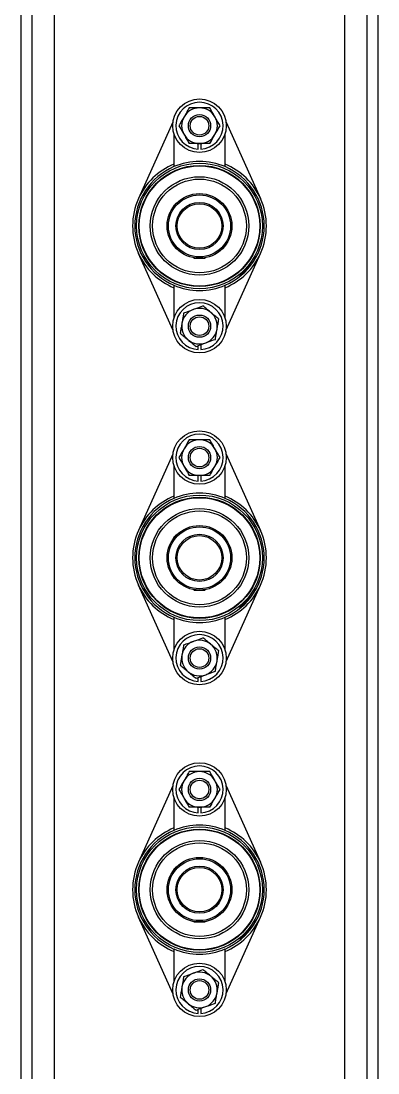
# Model space of a CAD drawing. Header units: millimetres. Extents: x -361 to 14022, y -1822 to 1455.
# Drawn here: x 3922.23 to 3934.54, y 529.44 to 565.77 of the extents above; entities that cross this region are included whole.
import ezdxf

# ---------------------------------------------------------------- set-up
doc = ezdxf.new("R2010")
doc.units = ezdxf.units.MM

msp = doc.modelspace()

# ---------------------------------------------------------------- linework, layer by layer
at = {"color": 7, "linetype": 'Continuous', "lineweight": 25}
for p, q in [((3922.229776, 491.006668), (3922.229776, 614.852822)), ((3922.614391, 491.006668), (3922.614391, 614.852822)), ((3923.383622, 491.006668), (3923.383622, 614.852822)), ((3933.383622, 614.852822), (3933.383622, 491.006668)), ((3934.152853, 614.852822), (3934.152853, 491.006668)), ((3934.537468, 614.852822), (3934.537468, 491.006668)), ((3927.468819, 562.276762), (3926.279964, 559.640632)), ((3929.298426, 562.276762), (3930.487281, 559.640632)), ((3927.499007, 561.889774), (3927.499007, 560.739929)), ((3929.268238, 560.739929), (3929.268238, 561.889774)), ((3928.343238, 561.34292), (3928.343238, 561.538068)), ((3928.424007, 561.538068), (3928.424007, 561.34292)), ((3927.512238, 559.413402), (3927.323104, 559.085811)), ((3927.53919, 559.420624), (3927.512238, 559.413402)), ((3927.323104, 559.085811), (3927.330325, 559.058859)), ((3927.468819, 555.107067), (3926.279964, 557.743196)), ((3929.298426, 555.107066), (3930.487281, 557.743196)), ((3928.174757, 557.59626), (3928.194488, 557.57653)), ((3928.194488, 557.57653), (3928.572757, 557.57653)), ((3928.572757, 557.57653), (3928.592487, 557.59626)), ((3927.499007, 556.643899), (3927.499007, 555.494055)), ((3929.268238, 555.494055), (3929.268238, 556.643899)), ((3928.343238, 554.419843), (3928.343238, 554.559518)), ((3928.424007, 554.589325), (3928.424007, 554.419843)), ((3927.468819, 550.815224), (3926.279964, 548.179094)), ((3929.298426, 550.815224), (3930.487281, 548.179094)), ((3927.499007, 550.428235), (3927.499007, 549.278391)), ((3929.268238, 549.278391), (3929.268238, 550.428235)), ((3928.343238, 549.881381), (3928.343238, 550.07653)), ((3928.424007, 550.07653), (3928.424007, 549.881381)), ((3927.512238, 547.951864), (3927.323104, 547.624273)), ((3927.53919, 547.959085), (3927.512238, 547.951864)), ((3927.323104, 547.624273), (3927.330325, 547.597321)), ((3927.468818, 543.645528), (3926.279964, 546.281658)), ((3928.174757, 546.134722), (3928.194488, 546.114991)), ((3928.194488, 546.114991), (3928.572757, 546.114991)), ((3928.572757, 546.114991), (3928.592487, 546.134722)), ((3929.298426, 543.645528), (3930.487281, 546.281658)), ((3927.499007, 545.182361), (3927.499007, 544.032517)), ((3929.268238, 544.032516), (3929.268238, 545.182361)), ((3928.424007, 543.127787), (3928.424007, 542.958304)), ((3928.343238, 542.958304), (3928.343238, 543.097979)), ((3927.468819, 539.353685), (3926.279964, 536.717555)), ((3929.298426, 539.353685), (3930.487281, 536.717555)), ((3927.499007, 538.966697), (3927.499007, 537.816852)), ((3929.268238, 537.816852), (3929.268238, 538.966697)), ((3928.343238, 538.419843), (3928.343238, 538.614991)), ((3928.424007, 538.614991), (3928.424007, 538.419843)), ((3927.512238, 536.490325), (3927.323104, 536.162734)), ((3927.53919, 536.497547), (3927.512238, 536.490325)), ((3927.323104, 536.162734), (3927.330325, 536.135782)), ((3927.468818, 532.18399), (3926.279964, 534.820119)), ((3929.298426, 532.183989), (3930.487281, 534.820119)), ((3928.174757, 534.673183), (3928.194488, 534.653453)), ((3928.194488, 534.653453), (3928.572757, 534.653453)), ((3928.572757, 534.653453), (3928.592487, 534.673183)), ((3927.499007, 533.720822), (3927.499007, 532.570978)), ((3929.268238, 532.570978), (3929.268238, 533.720822)), ((3928.343238, 531.496766), (3928.343238, 531.636441)), ((3928.424007, 531.666248), (3928.424007, 531.496766))]:
    msp.add_line(p, q, dxfattribs=at)
for centre, radius in [((3928.383622, 562.153453), 0.923077), ((3928.383622, 562.153453), 0.384615), ((3928.383622, 562.153453), 0.320923), ((3928.383622, 558.691914), 2.168545), ((3928.383622, 558.691914), 2.092495), ((3928.383622, 558.691914), 2.076923), ((3928.383622, 558.691914), 1.699722), ((3928.383622, 558.691914), 1.618952), ((3928.383622, 558.691914), 1.115385), ((3928.383622, 558.691914), 1.069231), ((3928.383622, 558.691914), 0.815385), ((3928.383622, 558.691914), 0.769231), ((3928.383622, 555.230376), 0.923077), ((3928.383622, 555.230376), 0.384615), ((3928.383622, 555.230376), 0.320923), ((3928.383622, 550.691914), 0.923077), ((3928.383622, 550.691914), 0.384615), ((3928.383622, 550.691914), 0.320923), ((3928.383622, 547.230376), 2.168545), ((3928.383622, 547.230376), 2.092495), ((3928.383622, 547.230376), 2.076923), ((3928.383622, 547.230376), 1.699722), ((3928.383622, 547.230376), 1.618952), ((3928.383622, 547.230376), 1.115385), ((3928.383622, 547.230376), 1.069231), ((3928.383622, 547.230376), 0.815385), ((3928.383622, 547.230376), 0.769231), ((3928.383622, 543.768837), 0.923077), ((3928.383622, 543.768837), 0.384615), ((3928.383622, 543.768837), 0.320923), ((3928.383622, 539.230376), 0.923077), ((3928.383622, 539.230376), 0.384615), ((3928.383622, 539.230376), 0.320923), ((3928.383622, 535.768837), 2.168545), ((3928.383622, 535.768837), 2.092495), ((3928.383622, 535.768837), 2.076923), ((3928.383622, 535.768837), 1.699722), ((3928.383622, 535.768837), 1.618952), ((3928.383622, 535.768837), 1.115385), ((3928.383622, 535.768837), 1.069231), ((3928.383622, 535.768837), 0.815385), ((3928.383622, 535.768837), 0.769231), ((3928.383622, 532.307299), 0.923077), ((3928.383622, 532.307299), 0.384615), ((3928.383622, 532.307299), 0.320923)]:
    msp.add_circle(centre, radius, dxfattribs=at)
for centre, radius, start, end in [((3928.383622, 562.153453), 0.811538, 272.8523899, 267.1476101), ((3928.383622, 562.153453), 0.615385, 90, 150), ((3928.383622, 562.153453), 0.615385, 30, 90), ((3928.383622, 562.153453), 0.615385, 150, 210), ((3928.383622, 562.153453), 0.615385, 330, 30), ((3928.383622, 562.153453), 0.615385, 210, 270), ((3928.383622, 562.153453), 0.615385, 270, 330), ((3928.383622, 558.691914), 2.231643, 113.3530981, 246.6469019), ((3928.383622, 558.691914), 2.307692, 112.5403105, 155.7253478), ((3928.383622, 558.691914), 2.230899, 66.6386517, 113.3613483), ((3928.383622, 558.691914), 2.307692, 24.2746522, 67.4596895), ((3928.383622, 558.691914), 2.231643, 293.3530981, 66.6469019), ((3928.383622, 558.691914), 2.307692, 155.7253478, 204.2746522), ((3928.383622, 558.691914), 2.307692, 335.7253478, 24.2746522), ((3928.383622, 558.691914), 2.307692, 204.2746522, 247.4596895), ((3928.383622, 558.691914), 2.307692, 292.5403105, 335.7253478), ((3928.862889, 558.216287), 1.519647, 306.3296583, 323.7779385), ((3928.383622, 558.691914), 2.230899, 246.6386517, 293.3613483), ((3928.383622, 555.230376), 0.811538, 272.8523899, 267.1476101), ((3928.383622, 555.230376), 0.615385, 50.2565807, 110.2565807), ((3928.383622, 555.230376), 0.615385, 110.2565807, 170.2565807), ((3928.383622, 555.230376), 0.615385, 350.2565807, 50.2565807), ((3928.383622, 555.230376), 0.615385, 170.2565807, 230.2565807), ((3928.383622, 555.230376), 0.615385, 290.2565807, 350.2565807), ((3928.383622, 555.230376), 0.615385, 230.2565807, 290.2565807), ((3928.383622, 550.691914), 0.811538, 272.8523899, 267.1476101), ((3928.383622, 550.691914), 0.615385, 90, 150), ((3928.383622, 550.691914), 0.615385, 30, 90), ((3928.383622, 550.691914), 0.615385, 150, 210), ((3928.383622, 550.691914), 0.615385, 330, 30), ((3928.383622, 550.691914), 0.615385, 210, 270), ((3928.383622, 550.691914), 0.615385, 270, 330), ((3928.383622, 547.230376), 2.307692, 112.5403105, 155.7253478), ((3928.383622, 547.230376), 2.230899, 66.6386517, 113.3613483), ((3928.383622, 547.230376), 2.307692, 24.2746522, 67.4596895), ((3928.383622, 547.230376), 2.231643, 113.3530981, 246.6469019), ((3928.383622, 547.230376), 2.231643, 293.3530981, 66.6469019), ((3928.383622, 547.230376), 2.307692, 155.7253478, 204.2746522), ((3928.383622, 547.230376), 2.307692, 335.7253478, 24.2746522), ((3928.383622, 547.230376), 2.307692, 204.2746522, 247.4596895), ((3928.383622, 547.230376), 2.307692, 292.5403105, 335.7253478), ((3928.862889, 546.754749), 1.519647, 306.3296583, 323.7779385), ((3928.383622, 547.230376), 2.230899, 246.6386517, 293.3613483), ((3928.383622, 543.768837), 0.811538, 272.8523899, 267.1476101), ((3928.383622, 543.768837), 0.615385, 110.2565807, 170.2565807), ((3928.383622, 543.768837), 0.615385, 50.2565807, 110.2565807), ((3928.383622, 543.768837), 0.615385, 350.2565807, 50.2565807), ((3928.383622, 543.768837), 0.615385, 170.2565807, 230.2565807), ((3928.383622, 543.768837), 0.615385, 290.2565807, 350.2565807), ((3928.383622, 543.768837), 0.615385, 230.2565807, 290.2565807), ((3928.383622, 539.230376), 0.811538, 272.8523899, 267.1476101), ((3928.383622, 539.230376), 0.615385, 150, 210), ((3928.383622, 539.230376), 0.615385, 90, 150), ((3928.383622, 539.230376), 0.615385, 30, 90), ((3928.383622, 539.230376), 0.615385, 330, 30), ((3928.383622, 539.230376), 0.615385, 210, 270), ((3928.383622, 539.230376), 0.615385, 270, 330), ((3928.383622, 535.768837), 2.231643, 113.3530981, 246.6469019), ((3928.383622, 535.768837), 2.307692, 112.5403105, 155.7253478), ((3928.383622, 535.768837), 2.230899, 66.6386517, 113.3613483), ((3928.383622, 535.768837), 2.307692, 24.2746522, 67.4596895), ((3928.383622, 535.768837), 2.231643, 293.3530981, 66.6469019), ((3928.383622, 535.768837), 2.307692, 155.7253478, 204.2746522), ((3928.383622, 535.768837), 2.307692, 335.7253478, 24.2746522), ((3928.383622, 535.768837), 2.307692, 204.2746522, 247.4596895), ((3928.383622, 535.768837), 2.307692, 292.5403105, 335.7253478), ((3928.862889, 535.29321), 1.519647, 306.3296583, 323.7779385), ((3928.383622, 535.768837), 2.230899, 246.6386517, 293.3613483), ((3928.383622, 532.307299), 0.811538, 272.8523899, 267.1476101), ((3928.383622, 532.307299), 0.615385, 110.2565807, 170.2565807), ((3928.383622, 532.307299), 0.615385, 50.2565807, 110.2565807), ((3928.383622, 532.307299), 0.615385, 350.2565807, 50.2565807), ((3928.383622, 532.307299), 0.615385, 170.2565807, 230.2565807), ((3928.383622, 532.307299), 0.615385, 290.2565807, 350.2565807), ((3928.383622, 532.307299), 0.615385, 230.2565807, 290.2565807)]:
    msp.add_arc(centre, radius, start, end, dxfattribs=at)
for points, knots in [([(3928.02833, 562.768837), (3927.999479, 562.718867), (3927.941249, 562.618009), (3927.881054, 562.513749), (3927.850683, 562.461145)], [0, 0, 0, 0, 0.495457963, 1, 1, 1, 1]), ([(3928.383622, 562.768837), (3928.351316, 562.768837), (3928.231056, 562.768837), (3928.113966, 562.768837), (3928.02833, 562.768837)], [0, 0, 0, 0, 0.268633605, 1, 1, 1, 1]), ([(3928.738915, 562.768837), (3928.709087, 562.768837), (3928.593276, 562.768837), (3928.472955, 562.768837), (3928.383622, 562.768837)], [0, 0, 0, 0, 0.257551345, 1, 1, 1, 1]), ([(3928.916561, 562.461145), (3928.91235, 562.468438), (3928.880463, 562.523669), (3928.82034, 562.627805), (3928.766222, 562.72154), (3928.738915, 562.768837)], [0, 0, 0, 0, 0.070085768, 0.530782234, 1, 1, 1, 1]), ([(3927.850683, 562.461145), (3927.846473, 562.453852), (3927.814585, 562.398621), (3927.754462, 562.294485), (3927.700344, 562.20075), (3927.673037, 562.153453)], [0, 0, 0, 0, 0.070085768, 0.530782234, 1, 1, 1, 1]), ([(3929.094207, 562.153453), (3929.065357, 562.203423), (3929.007127, 562.304281), (3928.946932, 562.408541), (3928.916561, 562.461145)], [0, 0, 0, 0, 0.495457963, 1, 1, 1, 1]), ([(3927.673037, 562.153453), (3927.701888, 562.103482), (3927.760118, 562.002625), (3927.820313, 561.898364), (3927.850683, 561.84576)], [0, 0, 0, 0, 0.495457963, 1, 1, 1, 1]), ([(3928.916561, 561.84576), (3928.920771, 561.853053), (3928.952659, 561.908284), (3929.012782, 562.01242), (3929.0669, 562.106156), (3929.094207, 562.153453)], [0, 0, 0, 0, 0.070085768, 0.530782234, 1, 1, 1, 1]), ([(3927.850683, 561.84576), (3927.854894, 561.838468), (3927.886782, 561.783236), (3927.946905, 561.6791), (3928.001023, 561.585365), (3928.02833, 561.538068)], [0, 0, 0, 0, 0.070085768, 0.530782234, 1, 1, 1, 1]), ([(3928.738915, 561.538068), (3928.767765, 561.588039), (3928.825995, 561.688896), (3928.88619, 561.793157), (3928.916561, 561.84576)], [0, 0, 0, 0, 0.4954579635, 1, 1, 1, 1]), ([(3928.383622, 561.538068), (3928.351316, 561.538068), (3928.231056, 561.538068), (3928.113966, 561.538068), (3928.02833, 561.538068)], [0, 0, 0, 0, 0.268633605, 1, 1, 1, 1]), ([(3928.738915, 561.538068), (3928.709087, 561.538068), (3928.593276, 561.538068), (3928.472955, 561.538068), (3928.383622, 561.538068)], [0, 0, 0, 0, 0.2575513451, 1, 1, 1, 1]), ([(3929.944738, 557.137166), (3929.962693, 557.155798), (3929.9986, 557.193058), (3930.042835, 557.246198), (3930.074403, 557.288852), (3930.090375, 557.315448), (3930.089686, 557.322108), (3930.072633, 557.30812), (3930.040637, 557.275629), (3929.996181, 557.229047), (3929.943305, 557.174543), (3929.88762, 557.118977), (3929.835497, 557.068458), (3929.793288, 557.027753), (3929.766747, 557.000458), (3929.759877, 556.988944), (3929.773683, 556.994147), (3929.806167, 557.015709), (3929.852892, 557.052184), (3929.90184, 557.095014), (3929.932538, 557.125179), (3929.944738, 557.137166)], [0, 0, 0, 0, 0.053496138, 0.106985503, 0.160650569, 0.214430314, 0.268009458, 0.321381855, 0.374869007, 0.428620389, 0.482373844, 0.535858316, 0.589218216, 0.642787635, 0.69657985, 0.750265524, 0.803684854, 0.85709262, 0.910752029, 0.964532445, 1, 1, 1, 1]), ([(3928.170561, 555.8077), (3928.200869, 555.818885), (3928.313691, 555.860522), (3928.42354, 555.901062), (3928.503879, 555.930711)], [0, 0, 0, 0, 0.2686336051, 1, 1, 1, 1]), ([(3928.777069, 555.703554), (3928.770594, 555.708938), (3928.721556, 555.749713), (3928.629097, 555.826593), (3928.545873, 555.895793), (3928.503879, 555.930711)], [0, 0, 0, 0, 0.070085768, 0.530782234, 1, 1, 1, 1]), ([(3927.837243, 555.684689), (3927.827478, 555.62782), (3927.807768, 555.51304), (3927.787394, 555.394387), (3927.777114, 555.334521)], [0, 0, 0, 0, 0.495457963, 1, 1, 1, 1]), ([(3927.837243, 555.684689), (3927.865225, 555.695016), (3927.973874, 555.735113), (3928.086754, 555.776771), (3928.170561, 555.8077)], [0, 0, 0, 0, 0.257551345, 1, 1, 1, 1]), ([(3929.050259, 555.476398), (3929.005891, 555.513289), (3928.916343, 555.587748), (3928.823774, 555.664719), (3928.777069, 555.703554)], [0, 0, 0, 0, 0.495457963, 1, 1, 1, 1]), ([(3928.99013, 555.12623), (3928.991555, 555.13453), (3929.002349, 555.197386), (3929.022698, 555.315897), (3929.041016, 555.422572), (3929.050259, 555.476398)], [0, 0, 0, 0, 0.070085768, 0.530782234, 1, 1, 1, 1]), ([(3927.777114, 555.334521), (3927.775689, 555.326222), (3927.764896, 555.263366), (3927.744546, 555.144855), (3927.726229, 555.03818), (3927.716986, 554.984354)], [0, 0, 0, 0, 0.070085768, 0.530782234, 1, 1, 1, 1]), ([(3928.930002, 554.776063), (3928.939767, 554.832932), (3928.959476, 554.947712), (3928.979851, 555.066365), (3928.99013, 555.12623)], [0, 0, 0, 0, 0.4954579635, 1, 1, 1, 1]), ([(3927.716986, 554.984354), (3927.761353, 554.947462), (3927.850901, 554.873004), (3927.94347, 554.796032), (3927.990176, 554.757197)], [0, 0, 0, 0, 0.495457963, 1, 1, 1, 1]), ([(3927.990176, 554.757197), (3927.996651, 554.751813), (3928.045689, 554.711038), (3928.138148, 554.634159), (3928.221372, 554.564958), (3928.263365, 554.530041)], [0, 0, 0, 0, 0.070085768, 0.530782234, 1, 1, 1, 1]), ([(3928.596684, 554.653052), (3928.626992, 554.664237), (3928.739814, 554.705874), (3928.849663, 554.746414), (3928.930002, 554.776063)], [0, 0, 0, 0, 0.268633605, 1, 1, 1, 1]), ([(3928.263365, 554.530041), (3928.291348, 554.540368), (3928.399997, 554.580465), (3928.512876, 554.622123), (3928.596684, 554.653052)], [0, 0, 0, 0, 0.257551345, 1, 1, 1, 1]), ([(3928.02833, 551.307299), (3927.999479, 551.257328), (3927.941249, 551.156471), (3927.881054, 551.05221), (3927.850683, 550.999607)], [0, 0, 0, 0, 0.495457963, 1, 1, 1, 1]), ([(3928.383622, 551.307299), (3928.351316, 551.307299), (3928.231056, 551.307299), (3928.113966, 551.307299), (3928.02833, 551.307299)], [0, 0, 0, 0, 0.268633605, 1, 1, 1, 1]), ([(3928.738915, 551.307299), (3928.709087, 551.307299), (3928.593276, 551.307299), (3928.472955, 551.307299), (3928.383622, 551.307299)], [0, 0, 0, 0, 0.257551345, 1, 1, 1, 1]), ([(3928.916561, 550.999607), (3928.91235, 551.006899), (3928.880463, 551.062131), (3928.82034, 551.166267), (3928.766222, 551.260002), (3928.738915, 551.307299)], [0, 0, 0, 0, 0.070085768, 0.530782234, 1, 1, 1, 1]), ([(3927.850683, 550.999607), (3927.846473, 550.992314), (3927.814585, 550.937083), (3927.754462, 550.832947), (3927.700344, 550.739211), (3927.673037, 550.691914)], [0, 0, 0, 0, 0.070085768, 0.530782234, 1, 1, 1, 1]), ([(3929.094207, 550.691914), (3929.065357, 550.741885), (3929.007127, 550.842742), (3928.946932, 550.947003), (3928.916561, 550.999607)], [0, 0, 0, 0, 0.495457963, 1, 1, 1, 1]), ([(3927.673037, 550.691914), (3927.701888, 550.641944), (3927.760118, 550.541086), (3927.820313, 550.436826), (3927.850683, 550.384222)], [0, 0, 0, 0, 0.495457963, 1, 1, 1, 1]), ([(3928.916561, 550.384222), (3928.920771, 550.391515), (3928.952659, 550.446746), (3929.012782, 550.550882), (3929.0669, 550.644617), (3929.094207, 550.691914)], [0, 0, 0, 0, 0.070085768, 0.530782234, 1, 1, 1, 1]), ([(3927.850683, 550.384222), (3927.854894, 550.376929), (3927.886782, 550.321698), (3927.946905, 550.217562), (3928.001023, 550.123827), (3928.02833, 550.07653)], [0, 0, 0, 0, 0.070085768, 0.530782234, 1, 1, 1, 1]), ([(3928.383622, 550.07653), (3928.351316, 550.07653), (3928.231056, 550.07653), (3928.113966, 550.07653), (3928.02833, 550.07653)], [0, 0, 0, 0, 0.268633605, 1, 1, 1, 1]), ([(3928.738915, 550.07653), (3928.709087, 550.07653), (3928.593276, 550.07653), (3928.472955, 550.07653), (3928.383622, 550.07653)], [0, 0, 0, 0, 0.2575513451, 1, 1, 1, 1]), ([(3928.738915, 550.07653), (3928.767765, 550.1265), (3928.825995, 550.227358), (3928.88619, 550.331618), (3928.916561, 550.384222)], [0, 0, 0, 0, 0.4954579635, 1, 1, 1, 1]), ([(3929.944738, 545.675628), (3929.962693, 545.694259), (3929.9986, 545.731519), (3930.042835, 545.78466), (3930.074403, 545.827314), (3930.090375, 545.853909), (3930.089686, 545.860569), (3930.072633, 545.846581), (3930.040637, 545.814091), (3929.996181, 545.767508), (3929.943305, 545.713004), (3929.88762, 545.657439), (3929.835497, 545.60692), (3929.793288, 545.566215), (3929.766747, 545.53892), (3929.759877, 545.527406), (3929.773683, 545.532608), (3929.806167, 545.55417), (3929.852892, 545.590646), (3929.90184, 545.633476), (3929.932538, 545.66364), (3929.944738, 545.675628)], [0, 0, 0, 0, 0.053496138, 0.106985503, 0.160650569, 0.214430314, 0.268009458, 0.321381855, 0.374869007, 0.428620389, 0.482373844, 0.535858316, 0.589218216, 0.642787635, 0.69657985, 0.750265524, 0.803684854, 0.85709262, 0.910752029, 0.964532445, 1, 1, 1, 1]), ([(3927.837243, 544.22315), (3927.827478, 544.166282), (3927.807768, 544.051501), (3927.787394, 543.932848), (3927.777114, 543.872983)], [0, 0, 0, 0, 0.495457963, 1, 1, 1, 1]), ([(3927.837243, 544.22315), (3927.865225, 544.233477), (3927.973874, 544.273574), (3928.086754, 544.315232), (3928.170561, 544.346161)], [0, 0, 0, 0, 0.257551345, 1, 1, 1, 1]), ([(3928.170561, 544.346161), (3928.200869, 544.357347), (3928.313691, 544.398984), (3928.42354, 544.439523), (3928.503879, 544.469172)], [0, 0, 0, 0, 0.268633605, 1, 1, 1, 1]), ([(3928.777069, 544.242016), (3928.770594, 544.2474), (3928.721556, 544.288175), (3928.629097, 544.365054), (3928.545873, 544.434255), (3928.503879, 544.469172)], [0, 0, 0, 0, 0.070085768, 0.530782234, 1, 1, 1, 1]), ([(3929.050259, 544.014859), (3929.005891, 544.051751), (3928.916343, 544.12621), (3928.823774, 544.203181), (3928.777069, 544.242016)], [0, 0, 0, 0, 0.495457963, 1, 1, 1, 1]), ([(3927.777114, 543.872983), (3927.775689, 543.864683), (3927.764896, 543.801828), (3927.744546, 543.683316), (3927.726229, 543.576641), (3927.716986, 543.522815)], [0, 0, 0, 0, 0.070085768, 0.530782234, 1, 1, 1, 1]), ([(3928.99013, 543.664692), (3928.991555, 543.672992), (3929.002349, 543.735847), (3929.022698, 543.854358), (3929.041016, 543.961033), (3929.050259, 544.014859)], [0, 0, 0, 0, 0.070085768, 0.530782234, 1, 1, 1, 1]), ([(3927.716986, 543.522815), (3927.761353, 543.485924), (3927.850901, 543.411465), (3927.94347, 543.334494), (3927.990176, 543.295659)], [0, 0, 0, 0, 0.495457963, 1, 1, 1, 1]), ([(3928.930002, 543.314524), (3928.939767, 543.371393), (3928.959476, 543.486173), (3928.979851, 543.604826), (3928.99013, 543.664692)], [0, 0, 0, 0, 0.495457963, 1, 1, 1, 1]), ([(3927.990176, 543.295659), (3927.996651, 543.290275), (3928.045689, 543.2495), (3928.138148, 543.172621), (3928.221372, 543.10342), (3928.263365, 543.068502)], [0, 0, 0, 0, 0.070085768, 0.530782234, 1, 1, 1, 1]), ([(3928.263365, 543.068502), (3928.291348, 543.078829), (3928.399997, 543.118926), (3928.512876, 543.160584), (3928.596684, 543.191513)], [0, 0, 0, 0, 0.257551345, 1, 1, 1, 1]), ([(3928.596684, 543.191513), (3928.626992, 543.202698), (3928.739814, 543.244336), (3928.849663, 543.284875), (3928.930002, 543.314524)], [0, 0, 0, 0, 0.268633605, 1, 1, 1, 1]), ([(3927.850683, 539.538068), (3927.846473, 539.530775), (3927.814585, 539.475544), (3927.754462, 539.371408), (3927.700344, 539.277673), (3927.673037, 539.230376)], [0, 0, 0, 0, 0.070085768, 0.530782234, 1, 1, 1, 1]), ([(3928.02833, 539.84576), (3927.999479, 539.79579), (3927.941249, 539.694932), (3927.881054, 539.590672), (3927.850683, 539.538068)], [0, 0, 0, 0, 0.495457963, 1, 1, 1, 1]), ([(3928.383622, 539.84576), (3928.351316, 539.84576), (3928.231056, 539.84576), (3928.113966, 539.84576), (3928.02833, 539.84576)], [0, 0, 0, 0, 0.268633605, 1, 1, 1, 1]), ([(3928.738915, 539.84576), (3928.709087, 539.84576), (3928.593276, 539.84576), (3928.472955, 539.84576), (3928.383622, 539.84576)], [0, 0, 0, 0, 0.257551345, 1, 1, 1, 1]), ([(3928.916561, 539.538068), (3928.91235, 539.545361), (3928.880463, 539.600592), (3928.82034, 539.704728), (3928.766222, 539.798463), (3928.738915, 539.84576)], [0, 0, 0, 0, 0.070085768, 0.530782234, 1, 1, 1, 1]), ([(3929.094207, 539.230376), (3929.065357, 539.280346), (3929.007127, 539.381204), (3928.946932, 539.485464), (3928.916561, 539.538068)], [0, 0, 0, 0, 0.495457963, 1, 1, 1, 1]), ([(3927.673037, 539.230376), (3927.701888, 539.180405), (3927.760118, 539.079548), (3927.820313, 538.975287), (3927.850683, 538.922684)], [0, 0, 0, 0, 0.495457963, 1, 1, 1, 1]), ([(3928.916561, 538.922684), (3928.920771, 538.929976), (3928.952659, 538.985208), (3929.012782, 539.089344), (3929.0669, 539.183079), (3929.094207, 539.230376)], [0, 0, 0, 0, 0.070085768, 0.530782234, 1, 1, 1, 1]), ([(3927.850683, 538.922684), (3927.854894, 538.915391), (3927.886782, 538.860159), (3927.946905, 538.756023), (3928.001023, 538.662288), (3928.02833, 538.614991)], [0, 0, 0, 0, 0.070085768, 0.530782234, 1, 1, 1, 1]), ([(3928.738915, 538.614991), (3928.767765, 538.664962), (3928.825995, 538.765819), (3928.88619, 538.87008), (3928.916561, 538.922684)], [0, 0, 0, 0, 0.4954579635, 1, 1, 1, 1]), ([(3928.383622, 538.614991), (3928.351316, 538.614991), (3928.231056, 538.614991), (3928.113966, 538.614991), (3928.02833, 538.614991)], [0, 0, 0, 0, 0.268633605, 1, 1, 1, 1]), ([(3928.738915, 538.614991), (3928.709087, 538.614991), (3928.593276, 538.614991), (3928.472955, 538.614991), (3928.383622, 538.614991)], [0, 0, 0, 0, 0.2575513451, 1, 1, 1, 1]), ([(3929.944738, 534.214089), (3929.962693, 534.232721), (3929.9986, 534.269981), (3930.042835, 534.323121), (3930.074403, 534.365776), (3930.090375, 534.392371), (3930.089686, 534.399031), (3930.072633, 534.385043), (3930.040637, 534.352552), (3929.996181, 534.30597), (3929.943305, 534.251466), (3929.88762, 534.1959), (3929.835497, 534.145381), (3929.793288, 534.104677), (3929.766747, 534.077381), (3929.759877, 534.065867), (3929.773683, 534.07107), (3929.806167, 534.092632), (3929.852892, 534.129107), (3929.90184, 534.171937), (3929.932538, 534.202102), (3929.944738, 534.214089)], [0, 0, 0, 0, 0.053496138, 0.106985503, 0.160650569, 0.214430314, 0.268009458, 0.321381855, 0.374869007, 0.428620389, 0.482373844, 0.535858316, 0.589218216, 0.642787635, 0.69657985, 0.750265524, 0.803684854, 0.85709262, 0.910752029, 0.964532445, 1, 1, 1, 1]), ([(3928.170561, 532.884623), (3928.200869, 532.895808), (3928.313691, 532.937445), (3928.42354, 532.977985), (3928.503879, 533.007634)], [0, 0, 0, 0, 0.268633605, 1, 1, 1, 1]), ([(3928.777069, 532.780478), (3928.770594, 532.785862), (3928.721556, 532.826636), (3928.629097, 532.903516), (3928.545873, 532.972717), (3928.503879, 533.007634)], [0, 0, 0, 0, 0.070085768, 0.530782234, 1, 1, 1, 1]), ([(3927.837243, 532.761612), (3927.827478, 532.704743), (3927.807768, 532.589963), (3927.787394, 532.47131), (3927.777114, 532.411444)], [0, 0, 0, 0, 0.495457963, 1, 1, 1, 1]), ([(3927.837243, 532.761612), (3927.865225, 532.771939), (3927.973874, 532.812036), (3928.086754, 532.853694), (3928.170561, 532.884623)], [0, 0, 0, 0, 0.257551345, 1, 1, 1, 1]), ([(3929.050259, 532.553321), (3929.005891, 532.590212), (3928.916343, 532.664671), (3928.823774, 532.741642), (3928.777069, 532.780478)], [0, 0, 0, 0, 0.495457963, 1, 1, 1, 1]), ([(3927.777114, 532.411444), (3927.775689, 532.403145), (3927.764896, 532.340289), (3927.744546, 532.221778), (3927.726229, 532.115103), (3927.716986, 532.061277)], [0, 0, 0, 0, 0.070085768, 0.530782234, 1, 1, 1, 1]), ([(3928.99013, 532.203153), (3928.991555, 532.211453), (3929.002349, 532.274309), (3929.022698, 532.39282), (3929.041016, 532.499495), (3929.050259, 532.553321)], [0, 0, 0, 0, 0.070085768, 0.530782234, 1, 1, 1, 1]), ([(3927.716986, 532.061277), (3927.761353, 532.024386), (3927.850901, 531.949927), (3927.94347, 531.872955), (3927.990176, 531.83412)], [0, 0, 0, 0, 0.495457963, 1, 1, 1, 1]), ([(3928.930002, 531.852986), (3928.939767, 531.909855), (3928.959476, 532.024635), (3928.979851, 532.143288), (3928.99013, 532.203153)], [0, 0, 0, 0, 0.495457963, 1, 1, 1, 1]), ([(3927.990176, 531.83412), (3927.996651, 531.828736), (3928.045689, 531.787961), (3928.138148, 531.711082), (3928.221372, 531.641881), (3928.263365, 531.606964)], [0, 0, 0, 0, 0.070085768, 0.530782234, 1, 1, 1, 1]), ([(3928.263365, 531.606964), (3928.291348, 531.617291), (3928.399997, 531.657388), (3928.512876, 531.699046), (3928.596684, 531.729975)], [0, 0, 0, 0, 0.257551345, 1, 1, 1, 1]), ([(3928.596684, 531.729975), (3928.626992, 531.74116), (3928.739814, 531.782797), (3928.849663, 531.823337), (3928.930002, 531.852986)], [0, 0, 0, 0, 0.268633605, 1, 1, 1, 1])]:
    msp.add_open_spline(points, degree=3, knots=knots, dxfattribs=at)

doc.saveas('drawing.dxf')
